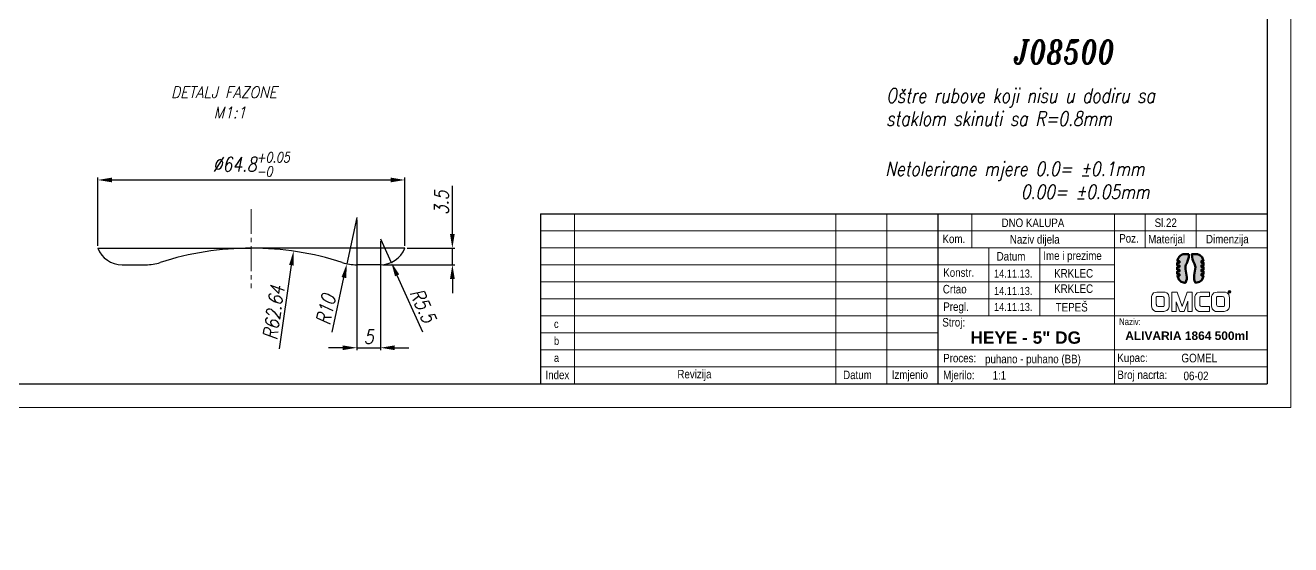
# Model space of a CAD drawing. Extents: x 197 to 911, y -8 to 441.
# Drawn here: x 436.6 to 703.7, y -8 to 101.8 of the extents above; entities that cross this region are included whole.
import ezdxf

# ---------------------------------------------------------------- set-up
doc = ezdxf.new("R2010")
doc.units = 0
doc.header["$LTSCALE"] = 7
doc.header["$MEASUREMENT"] = 0
doc.linetypes.add('CENTER2', pattern=[1.125, 0.75, -0.125, 0.125, -0.125])
doc.layers.get('0').update_dxf_attribs({"linetype": 'CONTINUOUS', "lineweight": 15})
for name, color, linetype, lineweight in [('1', 1, 'CENTER2', 15), ('3', 3, 'CONTINUOUS', 30), ('4', 5, 'CONTINUOUS', 50)]:
    doc.layers.add(name, color=color, linetype=linetype, lineweight=lineweight)
doc.styles.add('ITALIC', font='italic.shx', dxfattribs={"width": 0.9, "height": 3})
doc.styles.add('ITALICT', font='ITALICT.shx', dxfattribs={"width": 0.8, "height": 3})
doc.styles.get("Standard").update_dxf_attribs({"font": 'isocp.shx', "height": 3})
doc.styles.add('style2', font='swissc.ttf')
doc.dimstyles.get("Standard").update_dxf_attribs({"dimtxt": 3, "dimasz": 3, "dimexe": 0.5, "dimexo": 0.5, "dimgap": 0.8, "dimtad": 1, "dimdsep": 46, "dimtxsty": 'ITALICT', "dimcen": 0.09, "dimazin": 2, "dimtfac": 1, "dimtmove": 0, "dimatfit": 3, "dimfxl": 1, "dimtolj": 1, "dimtzin": 0, "dimarcsym": 0})

# ---------------------------------------------------------------- blocks, each defined once
blk = doc.blocks.new('*D47')
at = {"color": 0, "lineweight": -2, "transparency": 16777216}
for p, q in [((451.92, 55.19), (451.92, 69.6)), ((516.72, 55.19), (516.72, 69.6)), ((454.92, 69.1), (513.72, 69.1))]:
    blk.add_line(p, q, dxfattribs=at)
at = {"color": 0, "transparency": 16777216}
for points in [[(454.92, 69.6), (454.92, 68.6), (451.92, 69.1)], [(513.72, 69.6), (513.72, 68.6), (516.72, 69.1)]]:
    blk.add_solid(points, dxfattribs=at)
at = {"color": 0, "transparency": 16777216, "insert": (484.32, 72.39), "char_height": 3, "attachment_point": 5, "style": 'ITALICT'}
blk.add_mtext('\\A1;%%c64.8{}{\\H0.71x;\\C3;\\S+0.05^ -0;}', dxfattribs=at)
blk = doc.blocks.new('*D48')
at = {"color": 0, "lineweight": -2, "transparency": 16777216}
for p, q in [((526.76, 57.69), (526.76, 67.89)), ((517.22, 54.69), (527.26, 54.69)), ((526.76, 51.19), (526.76, 54.69)), ((512.09, 51.19), (527.26, 51.19)), ((526.76, 48.19), (526.76, 45.19))]:
    blk.add_line(p, q, dxfattribs=at)
at = {"color": 0, "transparency": 16777216}
for points in [[(526.26, 57.69), (527.26, 57.69), (526.76, 54.69)], [(526.26, 48.19), (527.26, 48.19), (526.76, 51.19)]]:
    blk.add_solid(points, dxfattribs=at)
at = {"color": 0, "transparency": 16777216, "insert": (524.46, 64.29), "char_height": 3, "attachment_point": 5, "rotation": 90, "style": 'ITALICT'}
blk.add_mtext('\\A1;3.5', dxfattribs=at)
blk = doc.blocks.new('*D52')
at = {"color": 0, "lineweight": -2, "transparency": 16777216}
for p, q in [((506.59, 60.69), (506.59, 33.15)), ((511.59, 56.19), (511.59, 33.15)), ((503.59, 33.65), (500.59, 33.65)), ((506.59, 33.65), (511.59, 33.65)), ((514.59, 33.65), (517.59, 33.65))]:
    blk.add_line(p, q, dxfattribs=at)
at = {"color": 0, "transparency": 16777216}
for points in [[(503.59, 34.15), (503.59, 33.15), (506.59, 33.65)], [(514.59, 34.15), (514.59, 33.15), (511.59, 33.65)]]:
    blk.add_solid(points, dxfattribs=at)
at = {"color": 0, "transparency": 16777216, "insert": (509.09, 35.95), "char_height": 3, "attachment_point": 5, "style": 'ITALICT'}
blk.add_mtext('\\A1;5', dxfattribs=at)
blk = doc.blocks.new('*D56')
at = {"color": 0, "lineweight": -2, "transparency": 16777216}
for p, q in [((511.59, 56.69), (513.87, 51.68)), ((520.55, 36.95), (515.11, 48.95))]:
    blk.add_line(p, q, dxfattribs=at)
at = {"color": 0, "transparency": 16777216}
blk.add_solid([(515.56, 49.15), (514.65, 48.74), (513.87, 51.68)], dxfattribs=at)
at = {"color": 0, "transparency": 16777216, "insert": (520.55, 42.54), "char_height": 3, "attachment_point": 5, "rotation": 294.429, "style": 'ITALICT'}
blk.add_mtext('\\A1;R5.5', dxfattribs=at)
blk = doc.blocks.new('*D57')
at = {"color": 0, "lineweight": -2, "transparency": 16777216}
for p, q in [((506.59, 61.19), (504.49, 51.41)), ((501.38, 36.94), (503.86, 48.48))]:
    blk.add_line(p, q, dxfattribs=at)
at = {"color": 0, "transparency": 16777216}
blk.add_solid([(503.37, 48.58), (504.35, 48.37), (504.49, 51.41)], dxfattribs=at)
at = {"color": 0, "transparency": 16777216, "insert": (500.06, 41.72), "char_height": 3, "attachment_point": 5, "rotation": 77.8717, "style": 'ITALICT'}
blk.add_mtext('\\A1;R10', dxfattribs=at)
blk = doc.blocks.new('*D58')
at = {"color": 0, "lineweight": -2, "transparency": 16777216}
blk.add_line((490.26, 33.4), (492.8, 51.08), dxfattribs=at)
at = {"color": 0, "transparency": 16777216}
blk.add_solid([(492.3, 51.15), (493.29, 51.01), (493.23, 54.05)], dxfattribs=at)
at = {"color": 0, "transparency": 16777216, "insert": (489.04, 41.08), "char_height": 3, "attachment_point": 5, "rotation": 81.8215, "style": 'ITALICT'}
blk.add_mtext('\\A1;R62.64', dxfattribs=at)

msp = doc.modelspace()

# ---------------------------------------------------------------- hatches: boundary and pattern name
at = {"layer": '4'}
h = msp.add_hatch(color=142, dxfattribs=at)
edge = h.paths.add_edge_path()
edge.add_spline(control_points=[(679.769, 48.865), (679.769, 48.865), (679.769, 48.865), (679.769, 48.865), (679.769, 48.865), (679.927, 47.473), (681.157, 47.401), (681.338, 47.401), (681.338, 47.401), (681.338, 47.401), (681.475, 47.401), (681.475, 47.401), (681.475, 47.401), (682.121, 48.33), (681.47, 49.684), (681.47, 50.651), (681.47, 50.651), (681.47, 51.411), (682.139, 51.615), (682.213, 53.438), (682.213, 53.438), (681.441, 53.438), (681.441, 53.438), (681.441, 53.438), (680.138, 53.438), (679.84, 52.433), (679.773, 51.974)], knot_values=[0.8095238, 0.8095238, 0.8095238, 0.8095238, 0.8095238, 0.8095238, 0.8095238, 0.8095238, 0.8571429, 0.8571429, 0.8571429, 0.8571429, 0.9047619, 0.9047619, 0.9047619, 0.9047619, 0.952381, 0.952381, 0.952381, 0.952381, 1, 1, 1, 1.047619, 1.047619, 1.047619, 1.047619, 1.0952381, 1.0952381, 1.0952381, 1.0952381], degree=3, periodic=0)
edge.add_spline(control_points=[(679.773, 51.974), (679.773, 51.974), (680.214, 51.974), (680.214, 51.974)], knot_values=[0.0952381, 0.0952381, 0.0952381, 0.0952381, 0.1428571, 0.1428571, 0.1428571, 0.1428571], degree=3, periodic=0)
edge.add_spline(control_points=[(680.214, 51.974), (680.214, 51.974), (680.214, 51.974), (680.214, 51.974), (680.214, 51.974), (680.214, 51.974), (680.214, 51.605), (680.214, 51.605)], knot_values=[0.1428571, 0.1428571, 0.1428571, 0.1428571, 0.1428571, 0.1428571, 0.1428571, 0.1428571, 0.1904762, 0.1904762, 0.1904762, 0.1904762], degree=3, periodic=0)
edge.add_spline(control_points=[(680.214, 51.605), (680.214, 51.605), (680.214, 51.605), (680.214, 51.605), (680.214, 51.605), (680.214, 51.605), (679.752, 51.605), (679.752, 51.605)], knot_values=[0.1904762, 0.1904762, 0.1904762, 0.1904762, 0.1904762, 0.1904762, 0.1904762, 0.1904762, 0.2380952, 0.2380952, 0.2380952, 0.2380952], degree=3, periodic=0)
edge.add_spline(control_points=[(679.752, 51.605), (679.752, 51.605), (679.752, 51.605), (679.752, 51.605), (679.752, 51.605), (679.752, 51.605), (679.752, 51.061), (679.752, 51.061)], knot_values=[0.2380952, 0.2380952, 0.2380952, 0.2380952, 0.2380952, 0.2380952, 0.2380952, 0.2380952, 0.2857143, 0.2857143, 0.2857143, 0.2857143], degree=3, periodic=0)
edge.add_spline(control_points=[(679.752, 51.061), (679.752, 51.061), (679.752, 51.061), (679.752, 51.061), (679.752, 51.061), (679.752, 51.061), (680.214, 51.061), (680.214, 51.061)], knot_values=[0.2857143, 0.2857143, 0.2857143, 0.2857143, 0.2857143, 0.2857143, 0.2857143, 0.2857143, 0.3333333, 0.3333333, 0.3333333, 0.3333333], degree=3, periodic=0)
edge.add_spline(control_points=[(680.214, 51.061), (680.214, 51.061), (680.214, 51.061), (680.214, 51.061), (680.214, 51.061), (680.214, 51.061), (680.214, 50.692), (680.214, 50.692)], knot_values=[0.3333333, 0.3333333, 0.3333333, 0.3333333, 0.3333333, 0.3333333, 0.3333333, 0.3333333, 0.3809524, 0.3809524, 0.3809524, 0.3809524], degree=3, periodic=0)
edge.add_spline(control_points=[(680.214, 50.692), (680.214, 50.692), (680.214, 50.692), (680.214, 50.692), (680.214, 50.692), (680.214, 50.692), (679.752, 50.692), (679.752, 50.692)], knot_values=[0.3809524, 0.3809524, 0.3809524, 0.3809524, 0.3809524, 0.3809524, 0.3809524, 0.3809524, 0.4285714, 0.4285714, 0.4285714, 0.4285714], degree=3, periodic=0)
edge.add_spline(control_points=[(679.752, 50.692), (679.752, 50.692), (679.752, 50.692), (679.752, 50.692), (679.752, 50.692), (679.752, 50.692), (679.752, 50.148), (679.752, 50.148)], knot_values=[0.4285714, 0.4285714, 0.4285714, 0.4285714, 0.4285714, 0.4285714, 0.4285714, 0.4285714, 0.4761905, 0.4761905, 0.4761905, 0.4761905], degree=3, periodic=0)
edge.add_spline(control_points=[(679.752, 50.148), (679.752, 50.148), (679.752, 50.148), (679.752, 50.148), (679.752, 50.148), (679.752, 50.148), (680.214, 50.148), (680.214, 50.148)], knot_values=[0.4761905, 0.4761905, 0.4761905, 0.4761905, 0.4761905, 0.4761905, 0.4761905, 0.4761905, 0.5238095, 0.5238095, 0.5238095, 0.5238095], degree=3, periodic=0)
edge.add_spline(control_points=[(680.214, 50.148), (680.214, 50.148), (680.214, 50.148), (680.214, 50.148), (680.214, 50.148), (680.214, 50.148), (680.214, 49.778), (680.214, 49.778)], knot_values=[0.5238095, 0.5238095, 0.5238095, 0.5238095, 0.5238095, 0.5238095, 0.5238095, 0.5238095, 0.5714286, 0.5714286, 0.5714286, 0.5714286], degree=3, periodic=0)
edge.add_spline(control_points=[(680.214, 49.778), (680.214, 49.778), (680.214, 49.778), (680.214, 49.778), (680.214, 49.778), (680.214, 49.778), (679.752, 49.778), (679.752, 49.778)], knot_values=[0.5714286, 0.5714286, 0.5714286, 0.5714286, 0.5714286, 0.5714286, 0.5714286, 0.5714286, 0.6190476, 0.6190476, 0.6190476, 0.6190476], degree=3, periodic=0)
edge.add_spline(control_points=[(679.752, 49.778), (679.752, 49.778), (679.752, 49.778), (679.752, 49.778), (679.752, 49.778), (679.752, 49.778), (679.752, 49.235), (679.752, 49.235)], knot_values=[0.6190476, 0.6190476, 0.6190476, 0.6190476, 0.6190476, 0.6190476, 0.6190476, 0.6190476, 0.6666667, 0.6666667, 0.6666667, 0.6666667], degree=3, periodic=0)
edge.add_spline(control_points=[(679.752, 49.235), (679.752, 49.235), (679.752, 49.235), (679.752, 49.235), (679.752, 49.235), (679.752, 49.235), (680.214, 49.235), (680.214, 49.235)], knot_values=[0.6666667, 0.6666667, 0.6666667, 0.6666667, 0.6666667, 0.6666667, 0.6666667, 0.6666667, 0.7142857, 0.7142857, 0.7142857, 0.7142857], degree=3, periodic=0)
edge.add_spline(control_points=[(680.214, 49.235), (680.214, 49.235), (680.214, 49.235), (680.214, 49.235), (680.214, 49.235), (680.214, 49.235), (680.214, 48.865), (680.214, 48.865)], knot_values=[0.7142857, 0.7142857, 0.7142857, 0.7142857, 0.7142857, 0.7142857, 0.7142857, 0.7142857, 0.7619048, 0.7619048, 0.7619048, 0.7619048], degree=3, periodic=0)
edge.add_spline(control_points=[(680.214, 48.865), (680.214, 48.865), (680.214, 48.865), (680.214, 48.865), (680.214, 48.865), (680.214, 48.865), (679.769, 48.865), (679.769, 48.865)], knot_values=[0.7619048, 0.7619048, 0.7619048, 0.7619048, 0.7619048, 0.7619048, 0.7619048, 0.7619048, 0.8095238, 0.8095238, 0.8095238, 0.8095238], degree=3, periodic=0)
h = msp.add_hatch(color=253, dxfattribs=at)
edge = h.paths.add_edge_path()
edge.add_spline(control_points=[(684.837, 50.148), (684.837, 50.148), (684.837, 50.148), (684.837, 50.148), (684.837, 50.148), (684.837, 50.148), (685.299, 50.148), (685.299, 50.148)], knot_values=[0.2380952, 0.2380952, 0.2380952, 0.2380952, 0.2380952, 0.2380952, 0.2380952, 0.2380952, 0.2857143, 0.2857143, 0.2857143, 0.2857143], degree=3, periodic=0)
edge.add_spline(control_points=[(685.299, 50.148), (685.299, 50.148), (685.299, 50.148), (685.299, 50.148), (685.299, 50.148), (685.299, 50.148), (685.299, 50.692), (685.299, 50.692)], knot_values=[0.2857143, 0.2857143, 0.2857143, 0.2857143, 0.2857143, 0.2857143, 0.2857143, 0.2857143, 0.3333333, 0.3333333, 0.3333333, 0.3333333], degree=3, periodic=0)
edge.add_spline(control_points=[(685.299, 50.692), (685.299, 50.692), (685.299, 50.692), (685.299, 50.692), (685.299, 50.692), (685.299, 50.692), (684.837, 50.692), (684.837, 50.692)], knot_values=[0.3333333, 0.3333333, 0.3333333, 0.3333333, 0.3333333, 0.3333333, 0.3333333, 0.3333333, 0.3809524, 0.3809524, 0.3809524, 0.3809524], degree=3, periodic=0)
edge.add_spline(control_points=[(684.837, 50.692), (684.837, 50.692), (684.837, 50.692), (684.837, 50.692), (684.837, 50.692), (684.837, 50.692), (684.837, 51.061), (684.837, 51.061)], knot_values=[0.3809524, 0.3809524, 0.3809524, 0.3809524, 0.3809524, 0.3809524, 0.3809524, 0.3809524, 0.4285714, 0.4285714, 0.4285714, 0.4285714], degree=3, periodic=0)
edge.add_spline(control_points=[(684.837, 51.061), (684.837, 51.061), (684.837, 51.061), (684.837, 51.061), (684.837, 51.061), (684.837, 51.061), (685.299, 51.061), (685.299, 51.061)], knot_values=[0.4285714, 0.4285714, 0.4285714, 0.4285714, 0.4285714, 0.4285714, 0.4285714, 0.4285714, 0.4761905, 0.4761905, 0.4761905, 0.4761905], degree=3, periodic=0)
edge.add_spline(control_points=[(685.299, 51.061), (685.299, 51.061), (685.299, 51.061), (685.299, 51.061), (685.299, 51.061), (685.299, 51.061), (685.299, 51.605), (685.299, 51.605)], knot_values=[0.4761905, 0.4761905, 0.4761905, 0.4761905, 0.4761905, 0.4761905, 0.4761905, 0.4761905, 0.5238095, 0.5238095, 0.5238095, 0.5238095], degree=3, periodic=0)
edge.add_spline(control_points=[(685.299, 51.605), (685.299, 51.605), (685.299, 51.605), (685.299, 51.605), (685.299, 51.605), (685.299, 51.605), (684.837, 51.605), (684.837, 51.605)], knot_values=[0.5238095, 0.5238095, 0.5238095, 0.5238095, 0.5238095, 0.5238095, 0.5238095, 0.5238095, 0.5714286, 0.5714286, 0.5714286, 0.5714286], degree=3, periodic=0)
edge.add_spline(control_points=[(684.837, 51.605), (684.837, 51.605), (684.837, 51.605), (684.837, 51.605), (684.837, 51.605), (684.837, 51.605), (684.837, 51.974), (684.837, 51.974)], knot_values=[0.5714286, 0.5714286, 0.5714286, 0.5714286, 0.5714286, 0.5714286, 0.5714286, 0.5714286, 0.6190476, 0.6190476, 0.6190476, 0.6190476], degree=3, periodic=0)
edge.add_spline(control_points=[(684.837, 51.974), (684.837, 51.974), (684.837, 51.974), (684.837, 51.974), (684.837, 51.974), (684.837, 51.974), (685.28, 51.974), (685.28, 51.974)], knot_values=[0.6190476, 0.6190476, 0.6190476, 0.6190476, 0.6190476, 0.6190476, 0.6190476, 0.6190476, 0.6666667, 0.6666667, 0.6666667, 0.6666667], degree=3, periodic=0)
edge.add_spline(control_points=[(685.28, 51.974), (685.28, 51.974), (685.28, 51.974), (685.28, 51.974), (685.28, 51.974), (685.118, 53.358), (683.894, 53.438), (683.713, 53.438), (683.713, 53.438), (683.713, 53.438), (682.838, 53.438), (682.838, 53.438)], knot_values=[0.6666667, 0.6666667, 0.6666667, 0.6666667, 0.6666667, 0.6666667, 0.6666667, 0.6666667, 0.7142857, 0.7142857, 0.7142857, 0.7142857, 0.7619048, 0.7619048, 0.7619048, 0.7619048], degree=3, periodic=0)
edge.add_spline(control_points=[(682.838, 53.438), (682.838, 53.438), (682.838, 53.438), (682.838, 53.438), (682.838, 53.438), (682.911, 51.615), (683.581, 51.411), (683.581, 50.651), (683.581, 50.651), (683.581, 49.684), (682.93, 48.33), (683.576, 47.401), (683.576, 47.401), (683.576, 47.401), (683.62, 47.401), (683.62, 47.401), (683.62, 47.401), (684.924, 47.401), (685.215, 48.406), (685.28, 48.865)], knot_values=[0.7619048, 0.7619048, 0.7619048, 0.7619048, 0.7619048, 0.7619048, 0.7619048, 0.7619048, 0.8095238, 0.8095238, 0.8095238, 0.8095238, 0.8571429, 0.8571429, 0.8571429, 0.8571429, 0.9047619, 0.9047619, 0.9047619, 0.9047619, 0.952381, 0.952381, 0.952381, 0.952381], degree=3, periodic=0)
edge.add_spline(control_points=[(685.28, 48.865), (685.28, 48.865), (684.837, 48.865), (684.837, 48.865), (684.837, 48.865), (684.837, 49.235), (684.837, 49.235)], knot_values=[0.952381, 0.952381, 0.952381, 0.952381, 1, 1, 1, 1.047619, 1.047619, 1.047619, 1.047619], degree=3, periodic=0)
edge.add_spline(control_points=[(684.837, 49.235), (684.837, 49.235), (684.837, 49.235), (684.837, 49.235), (684.837, 49.235), (684.837, 49.235), (685.299, 49.235), (685.299, 49.235)], knot_values=[0.047619, 0.047619, 0.047619, 0.047619, 0.047619, 0.047619, 0.047619, 0.047619, 0.0952381, 0.0952381, 0.0952381, 0.0952381], degree=3, periodic=0)
edge.add_spline(control_points=[(685.299, 49.235), (685.299, 49.235), (685.299, 49.235), (685.299, 49.235), (685.299, 49.235), (685.299, 49.235), (685.299, 49.778), (685.299, 49.778)], knot_values=[0.0952381, 0.0952381, 0.0952381, 0.0952381, 0.0952381, 0.0952381, 0.0952381, 0.0952381, 0.1428571, 0.1428571, 0.1428571, 0.1428571], degree=3, periodic=0)
edge.add_spline(control_points=[(685.299, 49.778), (685.299, 49.778), (685.299, 49.778), (685.299, 49.778), (685.299, 49.778), (685.299, 49.778), (684.837, 49.778), (684.837, 49.778)], knot_values=[0.1428571, 0.1428571, 0.1428571, 0.1428571, 0.1428571, 0.1428571, 0.1428571, 0.1428571, 0.1904762, 0.1904762, 0.1904762, 0.1904762], degree=3, periodic=0)
edge.add_spline(control_points=[(684.837, 49.778), (684.837, 49.778), (684.837, 49.778), (684.837, 49.778), (684.837, 49.778), (684.837, 49.778), (684.837, 50.148), (684.837, 50.148)], knot_values=[0.1904762, 0.1904762, 0.1904762, 0.1904762, 0.1904762, 0.1904762, 0.1904762, 0.1904762, 0.2380952, 0.2380952, 0.2380952, 0.2380952], degree=3, periodic=0)

# ---------------------------------------------------------------- linework, layer by layer
for p, q in [((703.69, 441.049), (703.69, 21.049)), ((552.541, 61.926), (552.541, 26.049)), ((607.678, 61.926), (607.678, 26.049)), ((618.44, 61.926), (618.44, 26.049)), ((636.379, 61.926), (636.379, 54.751)), ((666.515, 61.926), (666.515, 26.049)), ((672.973, 61.926), (672.973, 54.751)), ((683.736, 61.926), (683.736, 54.751)), ((545.366, 58.338), (698.69, 58.338)), ((698.69, 54.751), (545.366, 54.751)), ((639.966, 54.751), (639.966, 40.4)), ((650.729, 54.751), (650.729, 40.4)), ((545.366, 51.163), (666.515, 51.163)), ((545.366, 47.575), (666.515, 47.575)), ((545.366, 43.988), (666.515, 43.988)), ((545.366, 40.4), (698.69, 40.4)), ((629.203, 36.812), (545.366, 36.812)), ((545.366, 33.225), (698.69, 33.225)), ((545.366, 29.637), (698.69, 29.637)), ((406.69, 21.049), (703.69, 21.049))]:
    msp.add_line(p, q)
for points, knots in [([(676.917, 41.321), (676.917, 41.321), (675.363, 41.321), (675.363, 41.321), (675.363, 41.321), (675.231, 41.321), (674.283, 41.376), (674.283, 42.526), (674.283, 42.526), (674.283, 42.526), (674.283, 44.282), (674.283, 44.282), (674.283, 44.282), (674.283, 44.282), (674.283, 45.432), (675.433, 45.432), (675.433, 45.432), (675.433, 45.432), (676.979, 45.432), (676.979, 45.432), (676.979, 45.432), (677.112, 45.432), (678.059, 45.369), (678.059, 44.219), (678.059, 44.219), (678.059, 44.219), (678.059, 42.471), (678.059, 42.471), (678.059, 42.471), (678.059, 42.471), (678.066, 41.321), (676.917, 41.321)], [0, 0, 0, 0, 0.125, 0.125, 0.125, 0.125, 0.25, 0.25, 0.25, 0.25, 0.375, 0.375, 0.375, 0.375, 0.5, 0.5, 0.5, 0.5, 0.625, 0.625, 0.625, 0.625, 0.75, 0.75, 0.75, 0.75, 0.875, 0.875, 0.875, 0.875, 1, 1, 1, 1]), ([(681.975, 41.321), (681.975, 41.321), (681.975, 43.474), (681.975, 43.474), (681.975, 43.474), (681.975, 43.474), (681.223, 41.321), (681.223, 41.321), (681.223, 41.321), (681.223, 41.321), (680.317, 41.321), (680.317, 41.321), (680.317, 41.321), (680.317, 41.321), (679.55, 43.376), (679.55, 43.376), (679.55, 43.376), (679.55, 43.376), (679.55, 41.321), (679.55, 41.321), (679.55, 41.321), (679.55, 41.321), (678.582, 41.321), (678.582, 41.321), (678.582, 41.321), (678.582, 41.321), (678.582, 45.432), (678.582, 45.432), (678.582, 45.432), (678.582, 45.432), (679.704, 45.432), (679.704, 45.432), (679.704, 45.432), (679.704, 45.432), (680.783, 42.401), (680.783, 42.401), (680.783, 42.401), (680.783, 42.401), (681.815, 45.432), (681.815, 45.432), (681.815, 45.432), (681.815, 45.432), (682.916, 45.432), (682.916, 45.432), (682.916, 45.432), (682.916, 45.432), (682.916, 41.321), (682.916, 41.321), (682.916, 41.321), (682.916, 41.321), (681.975, 41.321), (681.975, 41.321)], [0, 0, 0, 0, 0.0769231, 0.0769231, 0.0769231, 0.0769231, 0.1538462, 0.1538462, 0.1538462, 0.1538462, 0.2307692, 0.2307692, 0.2307692, 0.2307692, 0.3076923, 0.3076923, 0.3076923, 0.3076923, 0.3846154, 0.3846154, 0.3846154, 0.3846154, 0.4615385, 0.4615385, 0.4615385, 0.4615385, 0.5384615, 0.5384615, 0.5384615, 0.5384615, 0.6153846, 0.6153846, 0.6153846, 0.6153846, 0.6923077, 0.6923077, 0.6923077, 0.6923077, 0.7692308, 0.7692308, 0.7692308, 0.7692308, 0.8461538, 0.8461538, 0.8461538, 0.8461539, 0.9230769, 0.9230769, 0.9230769, 0.9230769, 1, 1, 1, 1]), ([(686.539, 42.366), (686.539, 42.366), (684.887, 42.366), (684.887, 42.366), (684.887, 42.366), (684.483, 42.366), (684.483, 42.833), (684.483, 42.833), (684.483, 42.833), (684.483, 42.833), (684.483, 44.317), (684.483, 44.317), (684.483, 44.317), (684.483, 44.449), (684.616, 44.456), (684.616, 44.456), (684.616, 44.456), (684.616, 44.456), (686.539, 44.456), (686.539, 44.456), (686.539, 44.456), (686.539, 44.456), (686.539, 45.432), (686.539, 45.432), (686.539, 45.432), (686.539, 45.432), (684.588, 45.432), (684.588, 45.432), (684.588, 45.432), (683.438, 45.432), (683.438, 44.282), (683.438, 44.282), (683.438, 44.282), (683.438, 44.282), (683.438, 42.526), (683.438, 42.526), (683.438, 42.526), (683.438, 41.376), (684.386, 41.321), (684.518, 41.321), (684.518, 41.321), (684.518, 41.321), (686.539, 41.321), (686.539, 41.321), (686.539, 41.321), (686.539, 41.321), (686.539, 42.366), (686.539, 42.366)], [0, 0, 0, 0, 0.0833333, 0.0833333, 0.0833333, 0.0833333, 0.1666667, 0.1666667, 0.1666667, 0.1666667, 0.25, 0.25, 0.25, 0.25, 0.3333333, 0.3333333, 0.3333333, 0.3333333, 0.4166667, 0.4166667, 0.4166667, 0.4166667, 0.5, 0.5, 0.5, 0.5, 0.5833333, 0.5833333, 0.5833333, 0.5833333, 0.6666667, 0.6666667, 0.6666667, 0.6666667, 0.75, 0.75, 0.75, 0.75, 0.8333333, 0.8333333, 0.8333333, 0.8333333, 0.9166667, 0.9166667, 0.9166667, 0.9166667, 1, 1, 1, 1]), ([(689.625, 41.321), (689.625, 41.321), (688.071, 41.321), (688.071, 41.321), (688.071, 41.321), (687.939, 41.321), (686.992, 41.376), (686.992, 42.526), (686.992, 42.526), (686.992, 42.526), (686.992, 44.282), (686.992, 44.282), (686.992, 44.282), (686.992, 44.282), (686.992, 45.432), (688.141, 45.432), (688.141, 45.432), (688.141, 45.432), (689.688, 45.432), (689.688, 45.432), (689.688, 45.432), (689.82, 45.432), (690.768, 45.369), (690.768, 44.219), (690.768, 44.219), (690.768, 44.219), (690.768, 42.471), (690.768, 42.471), (690.768, 42.471), (690.768, 42.471), (690.775, 41.321), (689.625, 41.321)], [0, 0, 0, 0, 0.125, 0.125, 0.125, 0.125, 0.25, 0.25, 0.25, 0.25, 0.375, 0.375, 0.375, 0.375, 0.5, 0.5, 0.5, 0.5, 0.625, 0.625, 0.625, 0.625, 0.75, 0.75, 0.75, 0.75, 0.875, 0.875, 0.875, 0.875, 1, 1, 1, 1]), ([(690.784, 45.171), (690.631, 45.171), (690.507, 45.295), (690.507, 45.448), (690.507, 45.448), (690.507, 45.601), (690.631, 45.725), (690.784, 45.725), (690.784, 45.725), (690.937, 45.725), (691.062, 45.601), (691.062, 45.448), (691.062, 45.448), (691.062, 45.295), (690.937, 45.171), (690.784, 45.171)], [0, 0, 0, 0, 0.25, 0.25, 0.25, 0.25, 0.5, 0.5, 0.5, 0.5, 0.75, 0.75, 0.75, 0.75, 1, 1, 1, 1]), ([(690.784, 45.664), (690.666, 45.664), (690.568, 45.567), (690.568, 45.448), (690.568, 45.448), (690.568, 45.329), (690.666, 45.232), (690.784, 45.232), (690.784, 45.232), (690.903, 45.232), (691, 45.329), (691, 45.448), (691, 45.448), (691, 45.567), (690.903, 45.664), (690.784, 45.664)], [0, 0, 0, 0, 0.25, 0.25, 0.25, 0.25, 0.5, 0.5, 0.5, 0.5, 0.75, 0.75, 0.75, 0.75, 1, 1, 1, 1]), ([(690.847, 45.4), (690.847, 45.4), (690.905, 45.312), (690.905, 45.312), (690.905, 45.312), (690.905, 45.312), (690.828, 45.312), (690.828, 45.312), (690.828, 45.312), (690.828, 45.312), (690.781, 45.391), (690.781, 45.391), (690.781, 45.391), (690.781, 45.391), (690.75, 45.391), (690.75, 45.391), (690.75, 45.391), (690.75, 45.391), (690.75, 45.312), (690.75, 45.312), (690.75, 45.312), (690.75, 45.312), (690.681, 45.312), (690.681, 45.312), (690.681, 45.312), (690.681, 45.312), (690.681, 45.593), (690.681, 45.593), (690.681, 45.593), (690.681, 45.593), (690.803, 45.593), (690.803, 45.593), (690.803, 45.593), (690.826, 45.593), (690.911, 45.593), (690.911, 45.492), (690.911, 45.492), (690.911, 45.439), (690.878, 45.412), (690.847, 45.4)], [0, 0, 0, 0, 0.1, 0.1, 0.1, 0.1, 0.2, 0.2, 0.2, 0.2, 0.3, 0.3, 0.3, 0.3, 0.4, 0.4, 0.4, 0.4, 0.5, 0.5, 0.5, 0.5, 0.6, 0.6, 0.6, 0.6, 0.7, 0.7, 0.7, 0.7, 0.8, 0.8, 0.8, 0.8, 0.9, 0.9, 0.9, 0.9, 1, 1, 1, 1]), ([(690.786, 45.534), (690.786, 45.534), (690.75, 45.534), (690.75, 45.534), (690.75, 45.534), (690.75, 45.534), (690.75, 45.446), (690.75, 45.446), (690.75, 45.446), (690.75, 45.446), (690.786, 45.446), (690.786, 45.446), (690.786, 45.446), (690.823, 45.446), (690.838, 45.46), (690.838, 45.492), (690.838, 45.492), (690.838, 45.525), (690.823, 45.534), (690.786, 45.534)], [0, 0, 0, 0, 0.2, 0.2, 0.2, 0.2, 0.4, 0.4, 0.4, 0.4, 0.6, 0.6, 0.6, 0.6, 0.8, 0.8, 0.8, 0.8, 1, 1, 1, 1]), ([(677.014, 43.982), (677.014, 43.982), (677.014, 44.456), (676.61, 44.456), (676.61, 44.456), (676.61, 44.456), (675.461, 44.456), (675.461, 44.456), (675.461, 44.456), (675.461, 44.456), (675.328, 44.449), (675.328, 44.317), (675.328, 44.317), (675.328, 44.317), (675.328, 42.833), (675.328, 42.833), (675.328, 42.833), (675.328, 42.833), (675.328, 42.366), (675.732, 42.366), (675.732, 42.366), (675.732, 42.366), (676.882, 42.366), (676.882, 42.366), (676.882, 42.366), (676.882, 42.366), (677.014, 42.366), (677.014, 42.498), (677.014, 42.498), (677.014, 42.498), (677.014, 43.982), (677.014, 43.982)], [0, 0, 0, 0, 0.125, 0.125, 0.125, 0.125, 0.25, 0.25, 0.25, 0.25, 0.375, 0.375, 0.375, 0.375, 0.5, 0.5, 0.5, 0.5, 0.625, 0.625, 0.625, 0.625, 0.75, 0.75, 0.75, 0.75, 0.875, 0.875, 0.875, 0.875, 1, 1, 1, 1]), ([(689.723, 43.982), (689.723, 43.982), (689.723, 44.456), (689.319, 44.456), (689.319, 44.456), (689.319, 44.456), (688.169, 44.456), (688.169, 44.456), (688.169, 44.456), (688.169, 44.456), (688.037, 44.449), (688.037, 44.317), (688.037, 44.317), (688.037, 44.317), (688.037, 42.833), (688.037, 42.833), (688.037, 42.833), (688.037, 42.833), (688.037, 42.366), (688.441, 42.366), (688.441, 42.366), (688.441, 42.366), (689.59, 42.366), (689.59, 42.366), (689.59, 42.366), (689.59, 42.366), (689.723, 42.366), (689.723, 42.498), (689.723, 42.498), (689.723, 42.498), (689.723, 43.982), (689.723, 43.982)], [0, 0, 0, 0, 0.125, 0.125, 0.125, 0.125, 0.25, 0.25, 0.25, 0.25, 0.375, 0.375, 0.375, 0.375, 0.5, 0.5, 0.5, 0.5, 0.625, 0.625, 0.625, 0.625, 0.75, 0.75, 0.75, 0.75, 0.875, 0.875, 0.875, 0.875, 1, 1, 1, 1])]:
    msp.add_open_spline(points, degree=3, knots=knots)
at = {"layer": '1'}
msp.add_line((484.315, 62.966), (484.315, 46.219), dxfattribs=at)
at = {"layer": '3'}
for p, q in [((698.69, 436.049), (698.69, 26.049)), ((545.366, 61.926), (698.69, 61.926)), ((545.366, 61.926), (545.366, 26.049)), ((629.203, 61.926), (629.203, 26.049)), ((698.69, 61.926), (698.69, 26.049)), ((698.69, 61.926), (698.69, 26.049)), ((698.69, 61.399), (698.69, 26.049)), ((451.915, 54.686), (484.315, 54.686)), ((516.715, 54.686), (484.315, 54.686)), ((457.039, 51.186), (462.039, 51.186)), ((511.592, 51.186), (506.592, 51.186)), ((426.69, 26.049), (698.69, 26.049)), ((545.366, 26.049), (698.69, 26.049)), ((545.366, 26.049), (698.69, 26.049)), ((547.616, 26.049), (698.69, 26.049))]:
    msp.add_line(p, q, dxfattribs=at)
for centre, radius, start, end in [((457.039, 56.686), 5.5, 201.32369, 270), ((484.315, -7.956), 62.642, 90, 107.85818), ((484.315, -7.956), 62.642, 72.14182, 90), ((511.592, 56.686), 5.5, 270, 338.67631), ((462.039, 61.186), 10, 270, 287.85818), ((506.592, 61.186), 10, 252.14182, 270)]:
    msp.add_arc(centre, radius, start, end, dxfattribs=at)
at = {"layer": '4', "color": 142}
msp.add_open_spline([(682.213, 53.438), (682.213, 53.438), (681.441, 53.438), (681.441, 53.438), (681.441, 53.438), (680.138, 53.438), (679.84, 52.433), (679.773, 51.974), (679.773, 51.974), (679.773, 51.974), (680.214, 51.974), (680.214, 51.974), (680.214, 51.974), (680.214, 51.974), (680.214, 51.605), (680.214, 51.605), (680.214, 51.605), (680.214, 51.605), (679.752, 51.605), (679.752, 51.605), (679.752, 51.605), (679.752, 51.605), (679.752, 51.061), (679.752, 51.061), (679.752, 51.061), (679.752, 51.061), (680.214, 51.061), (680.214, 51.061), (680.214, 51.061), (680.214, 51.061), (680.214, 50.692), (680.214, 50.692), (680.214, 50.692), (680.214, 50.692), (679.752, 50.692), (679.752, 50.692), (679.752, 50.692), (679.752, 50.692), (679.752, 50.148), (679.752, 50.148), (679.752, 50.148), (679.752, 50.148), (680.214, 50.148), (680.214, 50.148), (680.214, 50.148), (680.214, 50.148), (680.214, 49.778), (680.214, 49.778), (680.214, 49.778), (680.214, 49.778), (679.752, 49.778), (679.752, 49.778), (679.752, 49.778), (679.752, 49.778), (679.752, 49.235), (679.752, 49.235), (679.752, 49.235), (679.752, 49.235), (680.214, 49.235), (680.214, 49.235), (680.214, 49.235), (680.214, 49.235), (680.214, 48.865), (680.214, 48.865), (680.214, 48.865), (680.214, 48.865), (679.769, 48.865), (679.769, 48.865), (679.769, 48.865), (679.927, 47.473), (681.157, 47.401), (681.338, 47.401), (681.338, 47.401), (681.338, 47.401), (681.475, 47.401), (681.475, 47.401), (681.475, 47.401), (682.121, 48.33), (681.47, 49.684), (681.47, 50.651), (681.47, 50.651), (681.47, 51.411), (682.139, 51.615), (682.213, 53.438)], degree=3, knots=[0, 0, 0, 0, 0.047619, 0.047619, 0.047619, 0.0476191, 0.0952381, 0.0952381, 0.0952381, 0.0952381, 0.1428571, 0.1428571, 0.1428571, 0.1428572, 0.1904762, 0.1904762, 0.1904762, 0.1904762, 0.2380952, 0.2380952, 0.2380952, 0.2380952, 0.2857143, 0.2857143, 0.2857143, 0.2857143, 0.3333333, 0.3333333, 0.3333333, 0.3333333, 0.3809524, 0.3809524, 0.3809524, 0.3809524, 0.4285714, 0.4285714, 0.4285714, 0.4285714, 0.4761905, 0.4761905, 0.4761905, 0.4761905, 0.5238095, 0.5238095, 0.5238095, 0.5238095, 0.5714286, 0.5714286, 0.5714286, 0.5714286, 0.6190476, 0.6190476, 0.6190476, 0.6190476, 0.6666667, 0.6666667, 0.6666667, 0.6666667, 0.7142857, 0.7142857, 0.7142857, 0.7142857, 0.7619048, 0.7619048, 0.7619048, 0.7619048, 0.8095238, 0.8095238, 0.8095238, 0.8095238, 0.8571429, 0.8571429, 0.8571429, 0.8571429, 0.9047619, 0.9047619, 0.9047619, 0.9047619, 0.952381, 0.952381, 0.952381, 0.952381, 1, 1, 1, 1], dxfattribs=at)
at = {"layer": '4', "color": 253}
msp.add_open_spline([(684.837, 48.865), (684.837, 48.865), (684.837, 49.235), (684.837, 49.235), (684.837, 49.235), (684.837, 49.235), (685.299, 49.235), (685.299, 49.235), (685.299, 49.235), (685.299, 49.235), (685.299, 49.778), (685.299, 49.778), (685.299, 49.778), (685.299, 49.778), (684.837, 49.778), (684.837, 49.778), (684.837, 49.778), (684.837, 49.778), (684.837, 50.148), (684.837, 50.148), (684.837, 50.148), (684.837, 50.148), (685.299, 50.148), (685.299, 50.148), (685.299, 50.148), (685.299, 50.148), (685.299, 50.692), (685.299, 50.692), (685.299, 50.692), (685.299, 50.692), (684.837, 50.692), (684.837, 50.692), (684.837, 50.692), (684.837, 50.692), (684.837, 51.061), (684.837, 51.061), (684.837, 51.061), (684.837, 51.061), (685.299, 51.061), (685.299, 51.061), (685.299, 51.061), (685.299, 51.061), (685.299, 51.605), (685.299, 51.605), (685.299, 51.605), (685.299, 51.605), (684.837, 51.605), (684.837, 51.605), (684.837, 51.605), (684.837, 51.605), (684.837, 51.974), (684.837, 51.974), (684.837, 51.974), (684.837, 51.974), (685.28, 51.974), (685.28, 51.974), (685.28, 51.974), (685.118, 53.358), (683.894, 53.438), (683.713, 53.438), (683.713, 53.438), (683.713, 53.438), (682.838, 53.438), (682.838, 53.438), (682.838, 53.438), (682.911, 51.615), (683.581, 51.411), (683.581, 50.651), (683.581, 50.651), (683.581, 49.684), (682.93, 48.33), (683.576, 47.401), (683.576, 47.401), (683.576, 47.401), (683.62, 47.401), (683.62, 47.401), (683.62, 47.401), (684.924, 47.401), (685.215, 48.406), (685.28, 48.865), (685.28, 48.865), (685.28, 48.865), (684.837, 48.865), (684.837, 48.865)], degree=3, knots=[0, 0, 0, 0, 0.047619, 0.047619, 0.047619, 0.0476191, 0.0952381, 0.0952381, 0.0952381, 0.0952381, 0.1428571, 0.1428571, 0.1428571, 0.1428572, 0.1904762, 0.1904762, 0.1904762, 0.1904762, 0.2380952, 0.2380952, 0.2380952, 0.2380952, 0.2857143, 0.2857143, 0.2857143, 0.2857143, 0.3333333, 0.3333333, 0.3333333, 0.3333333, 0.3809524, 0.3809524, 0.3809524, 0.3809524, 0.4285714, 0.4285714, 0.4285714, 0.4285714, 0.4761905, 0.4761905, 0.4761905, 0.4761905, 0.5238095, 0.5238095, 0.5238095, 0.5238095, 0.5714286, 0.5714286, 0.5714286, 0.5714286, 0.6190476, 0.6190476, 0.6190476, 0.6190476, 0.6666667, 0.6666667, 0.6666667, 0.6666667, 0.7142857, 0.7142857, 0.7142857, 0.7142857, 0.7619048, 0.7619048, 0.7619048, 0.7619048, 0.8095238, 0.8095238, 0.8095238, 0.8095238, 0.8571429, 0.8571429, 0.8571429, 0.8571429, 0.9047619, 0.9047619, 0.9047619, 0.9047619, 0.952381, 0.952381, 0.952381, 0.952381, 1, 1, 1, 1], dxfattribs=at)

# ---------------------------------------------------------------- texts
for s, height, style, width, p in [('J08500', 5, 'ITALICT', 0.8, (645.292, 93.633)), ('DETALJ FAZONE', 2.4, 'ITALIC', 0.9, (467.366, 86.421)), ('Oštre rubove koji nisu u dodiru sa', 3, 'ITALICT', 0.8, (618.315, 85.409)), ('M1:1', 2.4, 'ITALIC', 0.9, (476.403, 82.126)), ('staklom skinuti sa R=0.8mm', 3, 'ITALICT', 0.8, (618.315, 80.551)), ('Netolerirane mjere 0.0= %%p0.1mm', 3, 'ITALICT', 0.8, (618.114, 69.949)), ('                0.00= %%p0.05mm', 3, 'ITALICT', 0.8, (618.114, 65.092))]:
    msp.add_text(s, height=height, dxfattribs=dict(style=style, width=width)).set_placement(p)
at = {"style": 'style2'}
for s, height, p in [('DNO KALUPA', 1.7938, (642.668, 59.153)), ('Sl.22', 1.7938, (674.976, 59.166)), ('Kom.', 1.7938, (630.197, 55.759)), ('Naziv dijela', 1.79382, (644.424, 55.65)), ('Poz.', 1.7938, (667.504, 55.863)), ('Materijal', 1.7938, (673.622, 55.704)), ('Dimenzija', 1.7938, (685.813, 55.707)), ('Datum', 1.7938, (641.634, 52.075)), ('Ime i prezime', 1.79382, (651.481, 52.21)), ('Konstr.', 1.7938, (630.37, 48.641)), ('14.11.13.', 1.7, (641.068, 48.475)), ('KRKLEC', 1.7938, (653.767, 48.475)), ('Crtao', 1.7938, (630.275, 45.137)), ('14.11.13.', 1.7, (641.068, 44.807)), ('KRKLEC', 1.7938, (653.767, 45.243)), ('Pregl.', 1.7938, (630.37, 41.443)), ('14.11.13.', 1.7, (641.068, 41.421)), ('TEPEŠ', 1.7938, (654.103, 41.319)), ('c', 1.7, (548.205, 37.847)), ('Stroj:', 1.7938, (630.175, 38.136)), ('Naziv:', 1.4351, (667.486, 38.442)), ('b', 1.7, (548.205, 34.259)), ('Proces:', 1.7938, (630.349, 30.573)), ('puhano - puhano (BB)', 1.79382, (639.179, 30.38)), ('Kupac:', 1.7938, (667.106, 30.634)), ('GOMEL', 1.8268, (680.613, 30.563)), ('a', 1.7, (548.205, 30.672)), ('Index', 1.7938, (546.408, 27.017)), ('Revizija', 1.7938, (574.255, 27.193)), ('Datum', 1.7938, (609.229, 27.029)), ('Izmjenio', 1.7938, (619.499, 27.071)), ('Mjerilo:', 1.7938, (630.349, 26.985)), ('1:1', 1.7938, (640.77, 26.931)), ('Broj nacrta:', 1.79382, (667.115, 27.045)), ('06-02', 1.7938, (681.083, 26.817))]:
    msp.add_text(s, height=height, dxfattribs=at).set_placement(p)
at = {"attachment_point": 1}
for s, insert, char_height, width in [('{\\fArial|b1|i0|c238|p34;HEYE - 5" DG}', (636.109, 37.103), 2.6, 26.63899), ('{\\fArial|b1|i0|c238|p34;ALIVARIA 1864 500ml}', (668.782, 37.102), 1.8, 33.26148)]:
    msp.add_mtext(s, dxfattribs=dict(at, insert=insert, char_height=char_height, width=width))

# ---------------------------------------------------------------- dimensions: what is measured, and where the dimension line sits
dim = msp.add_linear_dim(base=(516.715, 69.1), p1=(451.915, 54.686), p2=(516.715, 54.686), text='%%c<>{}{\\H0.71x;\\C3;\\S+0.05^ -0;}', dimstyle='Standard', override={"dimtp": 0.05, "dimtm": 0})
dim.commit()
dim.dimension.update_dxf_attribs({"geometry": '*D47', "text_midpoint": (484.315, 69.1), "dimtype": 160})
dim = msp.add_linear_dim(base=(526.757, 51.186), p1=(516.715, 54.686), p2=(511.592, 51.186), angle=90, dimstyle='Standard')
dim.commit()
dim.dimension.update_dxf_attribs({"geometry": '*D48', "text_midpoint": (526.757, 64.286), "dimtype": 160})
for center, mpoint, picture, middle in [((506.592, 61.186), (504.491, 51.409), '*D57', (502.306, 41.241)), ((511.592, 56.686), (513.866, 51.678), '*D56', (518.451, 41.585))]:
    dim = msp.add_radius_dim(center=center, mpoint=mpoint, dimstyle='Standard')
    dim.commit()
    dim.dimension.update_dxf_attribs({"geometry": picture, "text_midpoint": middle})
dim = msp.add_linear_dim(base=(511.592, 33.648), p1=(506.592, 61.186), p2=(511.592, 56.686), dimstyle='Standard')
dim.commit()
dim.dimension.update_dxf_attribs({"geometry": '*D52', "text_midpoint": (509.092, 35.948)})
dim = msp.add_radius_dim(center=(484.315, -7.956), mpoint=(493.226, 54.049), dimstyle='Standard')
dim.commit()
dim.dimension.update_dxf_attribs({"geometry": '*D58', "text_midpoint": (491.316, 40.757), "dimtype": 164})

doc.saveas('drawing.dxf')
